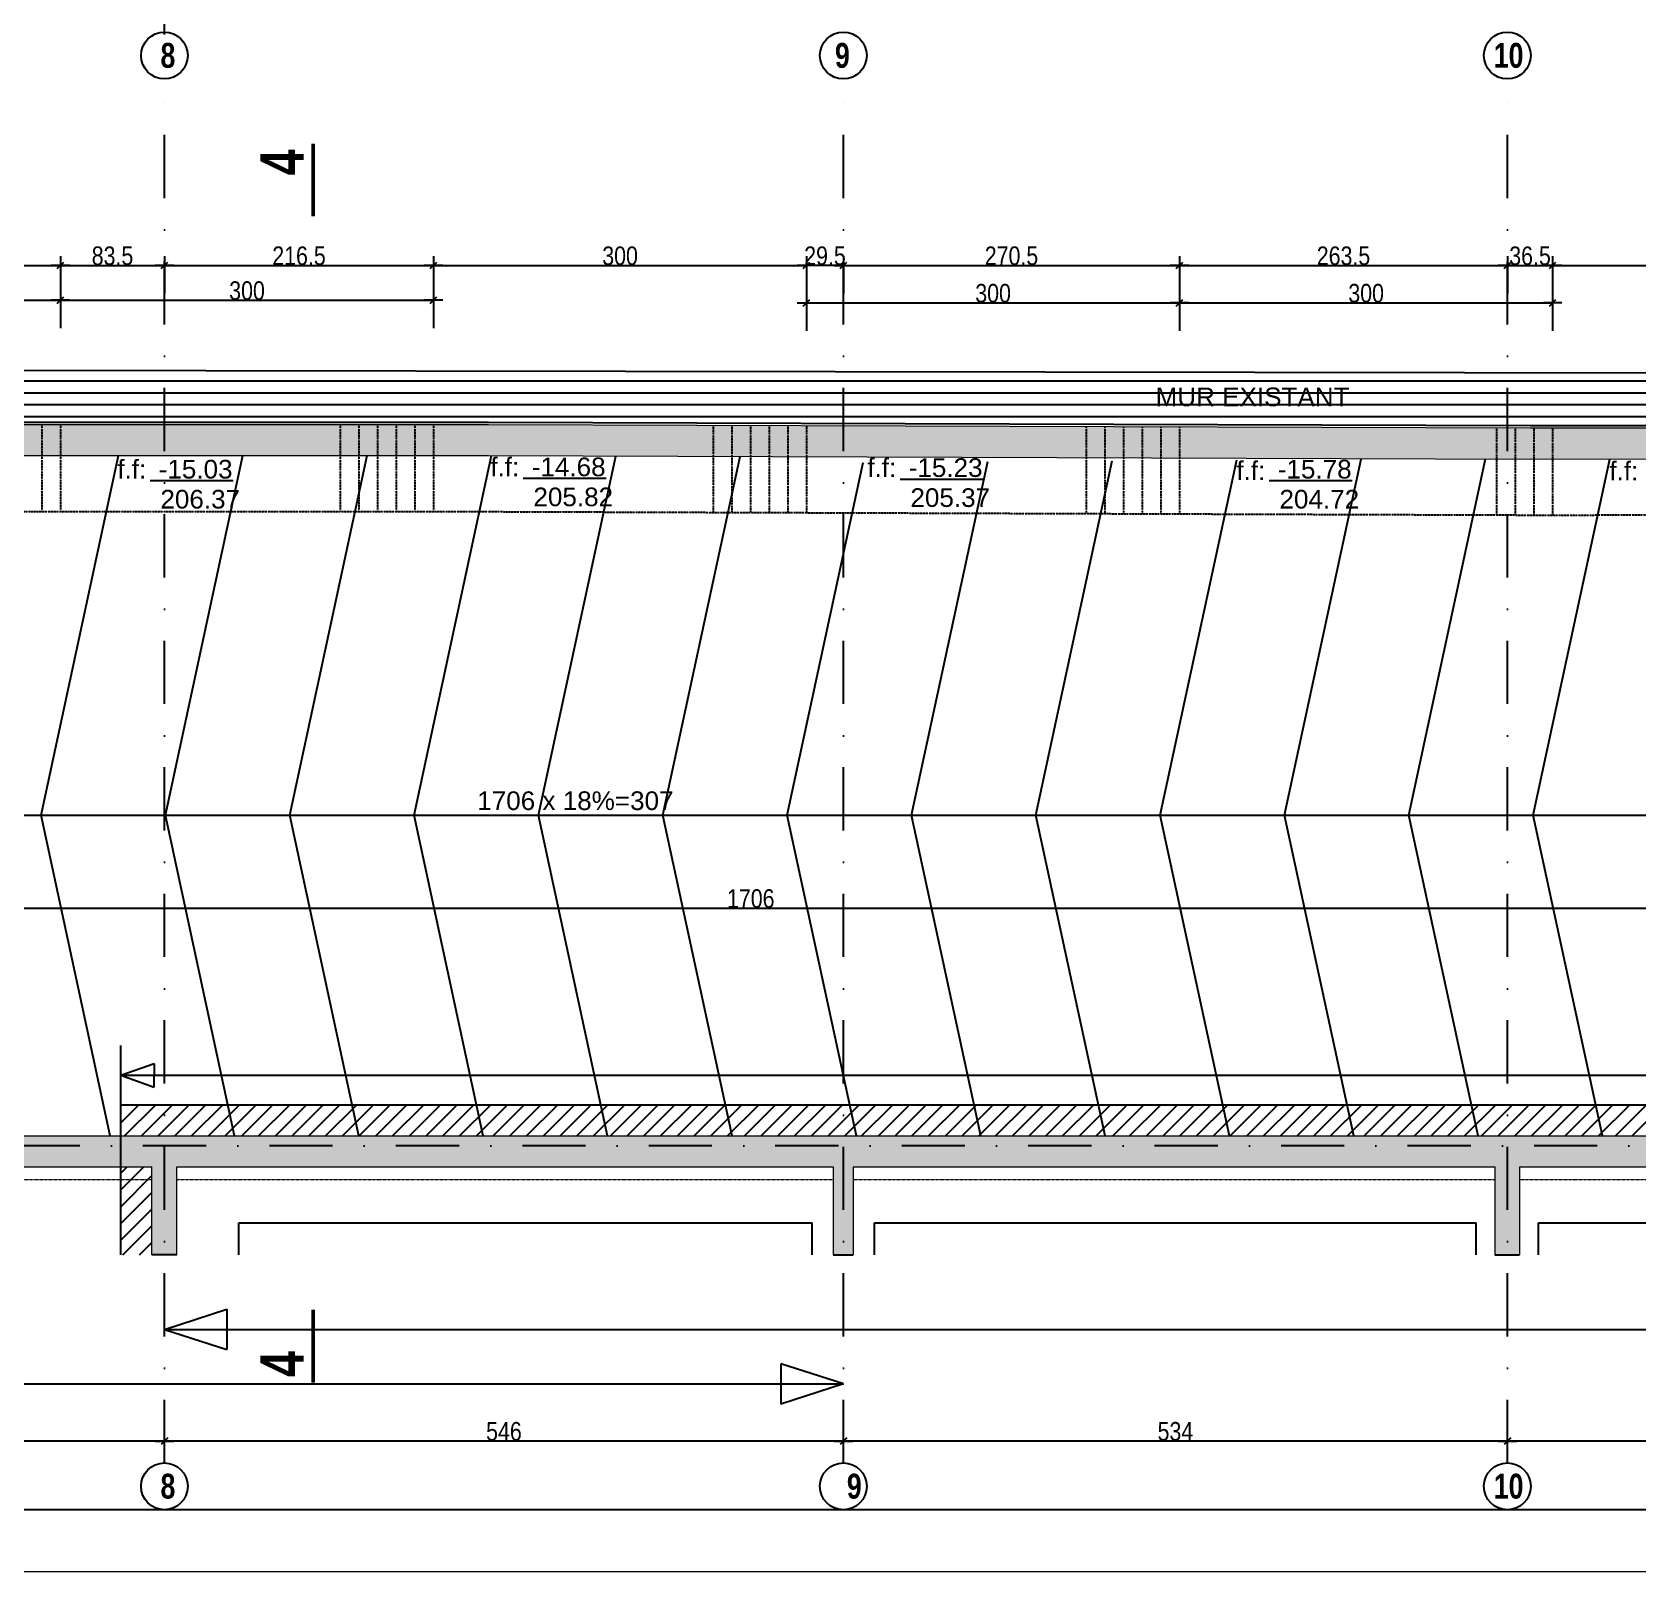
# Model space of a CAD drawing. Header units: millimetres. Extents: x -26249 to 60250, y -21218 to 23336.
# Drawn here: x 15963 to 17255, y -1232 to 6 of the extents above; entities that cross this region are included whole.
import ezdxf
from ezdxf.enums import TextEntityAlignment as Align

# ---------------------------------------------------------------- set-up
doc = ezdxf.new("R2010")
doc.units = ezdxf.units.MM
doc.linetypes.add('TIRETPTX2', pattern=[50.8, 25.4, -12.7, 0, -12.7])
doc.linetypes.add('VW-01', pattern=[0.41656, 0.20828, -0.20828])
for name, color, linetype in [('01_cote_gen', 4, 'Continuous'), ('01_linteaux', 2, 'Continuous'), ('01_poch_murs', 253, 'Continuous'), ('01_texte', 230, 'Continuous'), ('AA_COTES', 2, 'Continuous')]:
    doc.layers.add(name, color=color, linetype=linetype)
for name, color, linetype, lineweight in [('01_murs_coup', 5, 'Continuous', 60), ('01_PIEUX', 5, 'Continuous', 60), ('B Général', 7, 'Continuous', 5)]:
    doc.layers.add(name, color=color, linetype=linetype, lineweight=lineweight)
doc.styles.add('impact', font='impact.ttf')
doc.styles.add('MATTE_TXT', font='arial.ttf')
doc.styles.add('STYLE2', font='ARIALN.TTF')
doc.dimstyles.new('JB50', dxfattribs={"dimscale": 0.1, "dimtxt": 150, "dimasz": 15, "dimexe": 0.1, "dimexo": 0.1, "dimgap": 0.09, "dimtad": 1, "dimdec": 1, "dimdsep": 46, "dimtxsty": 'STYLE2', "dimblk1": 'BOND_G', "dimblk2": 'BOND_D', "dimsah": 1, "dimcen": 1.5, "dimdle": 0.01, "dimse1": 1, "dimse2": 1, "dimclrd": 4, "dimclre": 2, "dimclrt": 6, "dimazin": 2, "dimtfac": 2.333333, "dimtdec": 1, "dimtix": 1, "dimtmove": 2, "dimatfit": 3, "dimldrblk": 'BOND_G', "dimfxl": 1, "dimtolj": 1, "dimtzin": 0, "dimarcsym": 0})

# ---------------------------------------------------------------- blocks, each defined once
blk = doc.blocks.new('BOND_G')
at = {"layer": 'AA_COTES', "color": 0}
for p, q in [((0, -5), (0, 15)), ((5, 0), (-5, 0)), ((1.77, 1.77), (-1.77, -1.77))]:
    blk.add_line(p, q, dxfattribs=at)
blk = doc.blocks.new('BOND_D')
at = {"layer": 'AA_COTES', "color": 0}
for p, q in [((5, 0), (-5, 0)), ((-1.77, -1.77), (1.77, 1.77)), ((0, 5), (0, -15))]:
    blk.add_line(p, q, dxfattribs=at)
blk = doc.blocks.new('*D952')
at = {"layer": '01_cote_gen', "color": 4, "lineweight": -2, "transparency": 16777216}
blk.add_line((15721.5, -698.1), (17424.5, -698.1), dxfattribs=at)
at = {"layer": 'Defpoints', "color": 0, "transparency": 16777216}
for p in [(15720, -669.9), (17426, -669.9), (17426, -698.1)]:
    blk.add_point(p, dxfattribs=at)
at = {"layer": '01_cote_gen', "color": 4, "lineweight": -2, "transparency": 16777216, "xscale": 1.5, "yscale": 1.5, "zscale": 1.5, "rotation": 180}
blk.add_blockref('BOND_G', (15720, -698.1), dxfattribs=at)
at = {"layer": '01_cote_gen', "color": 4, "lineweight": -2, "transparency": 16777216, "xscale": 1.5, "yscale": 1.5, "zscale": 1.5}
blk.add_blockref('BOND_D', (17426, -698.1), dxfattribs=at)
at = {"layer": '01_cote_gen', "color": 6, "transparency": 16777216, "insert": (16541.2, -690.4), "char_height": 15, "attachment_point": 5, "style": 'STYLE2'}
blk.add_mtext('\\A1;1706', dxfattribs=at)
blk = doc.blocks.new('*D970')
at = {"layer": '01_cote_gen', "color": 4, "lineweight": -2, "transparency": 16777216}
blk.add_line((17428.2, -1126.5), (17151.2, -1126.5), dxfattribs=at)
at = {"layer": 'Defpoints', "color": 0, "transparency": 16777216}
for p in [(17149.7, -1026), (17429.7, -1062.3), (17149.7, -1126.5)]:
    blk.add_point(p, dxfattribs=at)
at = {"layer": '01_cote_gen', "color": 4, "lineweight": -2, "transparency": 16777216, "xscale": 1.5, "yscale": 1.5, "zscale": 1.5, "rotation": 180}
blk.add_blockref('BOND_D', (17149.7, -1126.5), dxfattribs=at)
at = {"layer": '01_cote_gen', "color": 4, "lineweight": -2, "transparency": 16777216, "xscale": 1.5, "yscale": 1.5, "zscale": 1.5}
blk.add_blockref('BOND_G', (17429.7, -1126.5), dxfattribs=at)
at = {"layer": '01_cote_gen', "color": 6, "transparency": 16777216, "insert": (17289.7, -1118.8), "char_height": 15, "attachment_point": 5, "style": 'STYLE2'}
blk.add_mtext('\\A1;280', dxfattribs=at)
blk = doc.blocks.new('*D971')
at = {"layer": '01_cote_gen', "color": 4, "lineweight": -2, "transparency": 16777216}
blk.add_line((17148.2, -1126.5), (16617.2, -1126.5), dxfattribs=at)
at = {"layer": 'Defpoints', "color": 0, "transparency": 16777216}
for p in [(17149.7, -1026), (16615.7, -1052.4), (16615.7, -1126.5)]:
    blk.add_point(p, dxfattribs=at)
at = {"layer": '01_cote_gen', "color": 4, "lineweight": -2, "transparency": 16777216, "xscale": 1.5, "yscale": 1.5, "zscale": 1.5, "rotation": 180}
blk.add_blockref('BOND_D', (16615.7, -1126.5), dxfattribs=at)
at = {"layer": '01_cote_gen', "color": 4, "lineweight": -2, "transparency": 16777216, "xscale": 1.5, "yscale": 1.5, "zscale": 1.5}
blk.add_blockref('BOND_G', (17149.7, -1126.5), dxfattribs=at)
at = {"layer": '01_cote_gen', "color": 6, "transparency": 16777216, "insert": (16882.7, -1118.8), "char_height": 15, "attachment_point": 5, "style": 'STYLE2'}
blk.add_mtext('\\A1;534', dxfattribs=at)
blk = doc.blocks.new('*D972')
at = {"layer": '01_cote_gen', "color": 4, "lineweight": -2, "transparency": 16777216}
blk.add_line((16614.2, -1126.5), (16071.2, -1126.5), dxfattribs=at)
at = {"layer": 'Defpoints', "color": 0, "transparency": 16777216}
for p in [(16615.7, -997), (16069.7, -1052.4), (16069.7, -1126.5)]:
    blk.add_point(p, dxfattribs=at)
at = {"layer": '01_cote_gen', "color": 4, "lineweight": -2, "transparency": 16777216, "xscale": 1.5, "yscale": 1.5, "zscale": 1.5, "rotation": 180}
blk.add_blockref('BOND_D', (16069.7, -1126.5), dxfattribs=at)
at = {"layer": '01_cote_gen', "color": 4, "lineweight": -2, "transparency": 16777216, "xscale": 1.5, "yscale": 1.5, "zscale": 1.5}
blk.add_blockref('BOND_G', (16615.7, -1126.5), dxfattribs=at)
at = {"layer": '01_cote_gen', "color": 6, "transparency": 16777216, "insert": (16342.7, -1118.8), "char_height": 15, "attachment_point": 5, "style": 'STYLE2'}
blk.add_mtext('\\A1;546', dxfattribs=at)
blk = doc.blocks.new('*D973')
at = {"layer": '01_cote_gen', "color": 4, "lineweight": -2, "transparency": 16777216}
blk.add_line((16068.2, -1126.5), (15791.6, -1126.5), dxfattribs=at)
at = {"layer": 'Defpoints', "color": 0, "transparency": 16777216}
for p in [(15790.1, -1020.7), (16069.7, -1024), (15790.1, -1126.5)]:
    blk.add_point(p, dxfattribs=at)
at = {"layer": '01_cote_gen', "color": 4, "lineweight": -2, "transparency": 16777216, "xscale": 1.5, "yscale": 1.5, "zscale": 1.5, "rotation": 180}
blk.add_blockref('BOND_D', (15790.1, -1126.5), dxfattribs=at)
at = {"layer": '01_cote_gen', "color": 4, "lineweight": -2, "transparency": 16777216, "xscale": 1.5, "yscale": 1.5, "zscale": 1.5}
blk.add_blockref('BOND_G', (16069.7, -1126.5), dxfattribs=at)
at = {"layer": '01_cote_gen', "color": 6, "transparency": 16777216, "insert": (15929.9, -1118.8), "char_height": 15, "attachment_point": 5, "style": 'STYLE2'}
blk.add_mtext('\\A1;279.6', dxfattribs=at)
blk = doc.blocks.new('*D1024')
at = {"layer": '01_cote_gen', "color": 4, "lineweight": -2, "transparency": 16777216}
blk.add_line((15987.6, 1973.6), (16068.2, 1973.6), dxfattribs=at)
at = {"layer": 'Defpoints', "color": 0, "transparency": 16777216}
for p in [(16069.7, 1973.6), (15986.1, 1921.2), (16069.7, -215.4)]:
    blk.add_point(p, dxfattribs=at)
at = {"layer": '01_cote_gen', "color": 4, "lineweight": -2, "transparency": 16777216, "xscale": 1.5, "yscale": 1.5, "zscale": 1.5, "rotation": 180}
blk.add_blockref('BOND_G', (15986.1, 1973.6), dxfattribs=at)
at = {"layer": '01_cote_gen', "color": 4, "lineweight": -2, "transparency": 16777216, "xscale": 1.5, "yscale": 1.5, "zscale": 1.5}
blk.add_blockref('BOND_D', (16069.7, 1973.6), dxfattribs=at)
at = {"layer": '01_cote_gen', "color": 6, "transparency": 16777216, "insert": (16027.9, 1981.3), "char_height": 15, "attachment_point": 5, "style": 'STYLE2'}
blk.add_mtext('\\A1;83.5', dxfattribs=at)
blk = doc.blocks.new('*D1073')
at = {"layer": '01_cote_gen', "color": 4, "lineweight": -2, "transparency": 16777216}
blk.add_line((15687.6, -209.2), (15984.6, -209.2), dxfattribs=at)
at = {"layer": 'Defpoints', "color": 0, "transparency": 16777216}
for p in [(15686.1, -201), (15986.1, -209.2), (15986.1, -410.2)]:
    blk.add_point(p, dxfattribs=at)
at = {"layer": '01_cote_gen', "color": 4, "lineweight": -2, "transparency": 16777216, "xscale": 1.5, "yscale": 1.5, "zscale": 1.5, "rotation": 180}
blk.add_blockref('BOND_G', (15686.1, -209.2), dxfattribs=at)
at = {"layer": '01_cote_gen', "color": 4, "lineweight": -2, "transparency": 16777216, "xscale": 1.5, "yscale": 1.5, "zscale": 1.5}
blk.add_blockref('BOND_D', (15986.1, -209.2), dxfattribs=at)
at = {"layer": '01_cote_gen', "color": 6, "transparency": 16777216, "insert": (15836.1, -201.6), "char_height": 15, "attachment_point": 5, "style": 'STYLE2'}
blk.add_mtext('\\A1;300', dxfattribs=at)
blk = doc.blocks.new('*D1074')
at = {"layer": '01_cote_gen', "color": 4, "lineweight": -2, "transparency": 16777216}
blk.add_line((15987.6, -209.2), (16284.6, -209.2), dxfattribs=at)
at = {"layer": 'Defpoints', "color": 0, "transparency": 16777216}
for p in [(15986.1, -201.8), (16286.1, -209.2), (16286.1, -406.6)]:
    blk.add_point(p, dxfattribs=at)
at = {"layer": '01_cote_gen', "color": 4, "lineweight": -2, "transparency": 16777216, "xscale": 1.5, "yscale": 1.5, "zscale": 1.5, "rotation": 180}
blk.add_blockref('BOND_G', (15986.1, -209.2), dxfattribs=at)
at = {"layer": '01_cote_gen', "color": 4, "lineweight": -2, "transparency": 16777216, "xscale": 1.5, "yscale": 1.5, "zscale": 1.5}
blk.add_blockref('BOND_D', (16286.1, -209.2), dxfattribs=at)
at = {"layer": '01_cote_gen', "color": 6, "transparency": 16777216, "insert": (16136.1, -201.6), "char_height": 15, "attachment_point": 5, "style": 'STYLE2'}
blk.add_mtext('\\A1;300', dxfattribs=at)
blk = doc.blocks.new('*D1072')
at = {"layer": '01_cote_gen', "color": 4, "lineweight": -2, "transparency": 16777216}
blk.add_line((15791.6, -181.2), (15984.6, -181.2), dxfattribs=at)
at = {"layer": 'Defpoints', "color": 0, "transparency": 16777216}
for p in [(15790.1, -188.7), (15986.1, -181.2), (15986.1, -231.7)]:
    blk.add_point(p, dxfattribs=at)
at = {"layer": '01_cote_gen', "color": 4, "lineweight": -2, "transparency": 16777216, "xscale": 1.5, "yscale": 1.5, "zscale": 1.5, "rotation": 180}
blk.add_blockref('BOND_G', (15790.1, -181.2), dxfattribs=at)
at = {"layer": '01_cote_gen', "color": 4, "lineweight": -2, "transparency": 16777216, "xscale": 1.5, "yscale": 1.5, "zscale": 1.5}
blk.add_blockref('BOND_D', (15986.1, -181.2), dxfattribs=at)
at = {"layer": '01_cote_gen', "color": 6, "transparency": 16777216, "insert": (15888.1, -173.6), "char_height": 15, "attachment_point": 5, "style": 'STYLE2'}
blk.add_mtext('\\A1;196', dxfattribs=at)
blk = doc.blocks.new('*D1076')
at = {"layer": '01_cote_gen', "color": 4, "lineweight": -2, "transparency": 16777216}
blk.add_line((15987.6, -181.2), (16068.2, -181.2), dxfattribs=at)
at = {"layer": 'Defpoints', "color": 0, "transparency": 16777216}
for p in [(16069.7, -181.2), (15986.1, -233.7), (16069.7, -233.7)]:
    blk.add_point(p, dxfattribs=at)
at = {"layer": '01_cote_gen', "color": 4, "lineweight": -2, "transparency": 16777216, "xscale": 1.5, "yscale": 1.5, "zscale": 1.5, "rotation": 180}
blk.add_blockref('BOND_G', (15986.1, -181.2), dxfattribs=at)
at = {"layer": '01_cote_gen', "color": 4, "lineweight": -2, "transparency": 16777216, "xscale": 1.5, "yscale": 1.5, "zscale": 1.5}
blk.add_blockref('BOND_D', (16069.7, -181.2), dxfattribs=at)
at = {"layer": '01_cote_gen', "color": 6, "transparency": 16777216, "insert": (16027.9, -173.6), "char_height": 15, "attachment_point": 5, "style": 'STYLE2'}
blk.add_mtext('\\A1;83.5', dxfattribs=at)
blk = doc.blocks.new('*D1077')
at = {"layer": '01_cote_gen', "color": 4, "lineweight": -2, "transparency": 16777216}
blk.add_line((16071.2, -181.2), (16284.6, -181.2), dxfattribs=at)
at = {"layer": 'Defpoints', "color": 0, "transparency": 16777216}
for p in [(16069.7, -188.7), (16286.1, -181.2), (16286.1, -244.9)]:
    blk.add_point(p, dxfattribs=at)
at = {"layer": '01_cote_gen', "color": 4, "lineweight": -2, "transparency": 16777216, "xscale": 1.5, "yscale": 1.5, "zscale": 1.5, "rotation": 180}
blk.add_blockref('BOND_G', (16069.7, -181.2), dxfattribs=at)
at = {"layer": '01_cote_gen', "color": 4, "lineweight": -2, "transparency": 16777216, "xscale": 1.5, "yscale": 1.5, "zscale": 1.5}
blk.add_blockref('BOND_D', (16286.1, -181.2), dxfattribs=at)
at = {"layer": '01_cote_gen', "color": 6, "transparency": 16777216, "insert": (16177.9, -173.6), "char_height": 15, "attachment_point": 5, "style": 'STYLE2'}
blk.add_mtext('\\A1;216.5', dxfattribs=at)
blk = doc.blocks.new('*D1079')
at = {"layer": '01_cote_gen', "color": 4, "lineweight": -2, "transparency": 16777216}
blk.add_line((16287.6, -181.2), (16584.6, -181.2), dxfattribs=at)
at = {"layer": 'Defpoints', "color": 0, "transparency": 16777216}
for p in [(16286.1, -112.9), (16586.1, -181.2), (16586.1, -342.6)]:
    blk.add_point(p, dxfattribs=at)
at = {"layer": '01_cote_gen', "color": 4, "lineweight": -2, "transparency": 16777216, "xscale": 1.5, "yscale": 1.5, "zscale": 1.5, "rotation": 180}
blk.add_blockref('BOND_G', (16286.1, -181.2), dxfattribs=at)
at = {"layer": '01_cote_gen', "color": 4, "lineweight": -2, "transparency": 16777216, "xscale": 1.5, "yscale": 1.5, "zscale": 1.5}
blk.add_blockref('BOND_D', (16586.1, -181.2), dxfattribs=at)
at = {"layer": '01_cote_gen', "color": 6, "transparency": 16777216, "insert": (16436.1, -173.6), "char_height": 15, "attachment_point": 5, "style": 'STYLE2'}
blk.add_mtext('\\A1;300', dxfattribs=at)
blk = doc.blocks.new('*D1080')
at = {"layer": '01_cote_gen', "color": 4, "lineweight": -2, "transparency": 16777216}
blk.add_line((16587.6, -211.3), (16884.6, -211.3), dxfattribs=at)
at = {"layer": 'Defpoints', "color": 0, "transparency": 16777216}
for p in [(16586.1, -203.7), (16886.1, -211.3), (16886.1, -397.5)]:
    blk.add_point(p, dxfattribs=at)
at = {"layer": '01_cote_gen', "color": 4, "lineweight": -2, "transparency": 16777216, "xscale": 1.5, "yscale": 1.5, "zscale": 1.5, "rotation": 180}
blk.add_blockref('BOND_G', (16586.1, -211.3), dxfattribs=at)
at = {"layer": '01_cote_gen', "color": 4, "lineweight": -2, "transparency": 16777216, "xscale": 1.5, "yscale": 1.5, "zscale": 1.5}
blk.add_blockref('BOND_D', (16886.1, -211.3), dxfattribs=at)
at = {"layer": '01_cote_gen', "color": 6, "transparency": 16777216, "insert": (16736.1, -203.7), "char_height": 15, "attachment_point": 5, "style": 'STYLE2'}
blk.add_mtext('\\A1;300', dxfattribs=at)
blk = doc.blocks.new('*D1081')
at = {"layer": '01_cote_gen', "color": 4, "lineweight": -2, "transparency": 16777216}
for p, q in [((16584.6, -181.2), (16583.1, -181.2)), ((16615.7, -181.2), (16586.1, -181.2)), ((16617.2, -181.2), (16618.7, -181.2))]:
    blk.add_line(p, q, dxfattribs=at)
at = {"layer": 'Defpoints', "color": 0, "transparency": 16777216}
for p in [(16586.1, -181.2), (16586.1, -202.8), (16615.7, -202.8)]:
    blk.add_point(p, dxfattribs=at)
at = {"layer": '01_cote_gen', "color": 4, "lineweight": -2, "transparency": 16777216, "xscale": 1.5, "yscale": 1.5, "zscale": 1.5}
blk.add_blockref('BOND_D', (16586.1, -181.2), dxfattribs=at)
at = {"layer": '01_cote_gen', "color": 4, "lineweight": -2, "transparency": 16777216, "xscale": 1.5, "yscale": 1.5, "zscale": 1.5, "rotation": 180}
blk.add_blockref('BOND_G', (16615.7, -181.2), dxfattribs=at)
at = {"layer": '01_cote_gen', "color": 6, "transparency": 16777216, "insert": (16600.9, -173.6), "char_height": 15, "attachment_point": 5, "style": 'STYLE2'}
blk.add_mtext('\\A1;29.5', dxfattribs=at)
blk = doc.blocks.new('*D1078')
at = {"layer": '01_cote_gen', "color": 4, "lineweight": -2, "transparency": 16777216}
blk.add_line((16617.2, -181.2), (16884.6, -181.2), dxfattribs=at)
at = {"layer": 'Defpoints', "color": 0, "transparency": 16777216}
for p in [(16886.1, -181.2), (16615.7, -203.7), (16886.1, -203.7)]:
    blk.add_point(p, dxfattribs=at)
at = {"layer": '01_cote_gen', "color": 4, "lineweight": -2, "transparency": 16777216, "xscale": 1.5, "yscale": 1.5, "zscale": 1.5, "rotation": 180}
blk.add_blockref('BOND_G', (16615.7, -181.2), dxfattribs=at)
at = {"layer": '01_cote_gen', "color": 4, "lineweight": -2, "transparency": 16777216, "xscale": 1.5, "yscale": 1.5, "zscale": 1.5}
blk.add_blockref('BOND_D', (16886.1, -181.2), dxfattribs=at)
at = {"layer": '01_cote_gen', "color": 6, "transparency": 16777216, "insert": (16750.9, -173.6), "char_height": 15, "attachment_point": 5, "style": 'STYLE2'}
blk.add_mtext('\\A1;270.5', dxfattribs=at)
blk = doc.blocks.new('*D1083')
at = {"layer": '01_cote_gen', "color": 4, "lineweight": -2, "transparency": 16777216}
blk.add_line((16887.6, -211.3), (17184.6, -211.3), dxfattribs=at)
at = {"layer": 'Defpoints', "color": 0, "transparency": 16777216}
for p in [(17186.1, -211.3), (16886.1, -365.6), (17186.1, -420.5)]:
    blk.add_point(p, dxfattribs=at)
at = {"layer": '01_cote_gen', "color": 4, "lineweight": -2, "transparency": 16777216, "xscale": 1.5, "yscale": 1.5, "zscale": 1.5, "rotation": 180}
blk.add_blockref('BOND_G', (16886.1, -211.3), dxfattribs=at)
at = {"layer": '01_cote_gen', "color": 4, "lineweight": -2, "transparency": 16777216, "xscale": 1.5, "yscale": 1.5, "zscale": 1.5}
blk.add_blockref('BOND_D', (17186.1, -211.3), dxfattribs=at)
at = {"layer": '01_cote_gen', "color": 6, "transparency": 16777216, "insert": (17036.1, -203.7), "char_height": 15, "attachment_point": 5, "style": 'STYLE2'}
blk.add_mtext('\\A1;300', dxfattribs=at)
blk = doc.blocks.new('*D1084')
at = {"layer": '01_cote_gen', "color": 4, "lineweight": -2, "transparency": 16777216}
blk.add_line((17151.2, -181.2), (17184.6, -181.2), dxfattribs=at)
at = {"layer": 'Defpoints', "color": 0, "transparency": 16777216}
for p in [(17186.1, -181.2), (17149.7, -203.7), (17186.1, -273.7)]:
    blk.add_point(p, dxfattribs=at)
at = {"layer": '01_cote_gen', "color": 4, "lineweight": -2, "transparency": 16777216, "xscale": 1.5, "yscale": 1.5, "zscale": 1.5, "rotation": 180}
blk.add_blockref('BOND_G', (17149.7, -181.2), dxfattribs=at)
at = {"layer": '01_cote_gen', "color": 4, "lineweight": -2, "transparency": 16777216, "xscale": 1.5, "yscale": 1.5, "zscale": 1.5}
blk.add_blockref('BOND_D', (17186.1, -181.2), dxfattribs=at)
at = {"layer": '01_cote_gen', "color": 6, "transparency": 16777216, "insert": (17167.9, -173.6), "char_height": 15, "attachment_point": 5, "style": 'STYLE2'}
blk.add_mtext('\\A1;36.5', dxfattribs=at)
blk = doc.blocks.new('*D1082')
at = {"layer": '01_cote_gen', "color": 4, "lineweight": -2, "transparency": 16777216}
blk.add_line((16887.6, -181.2), (17148.2, -181.2), dxfattribs=at)
at = {"layer": 'Defpoints', "color": 0, "transparency": 16777216}
for p in [(16886.1, -188.7), (17149.7, -181.2), (17149.7, -203.7)]:
    blk.add_point(p, dxfattribs=at)
at = {"layer": '01_cote_gen', "color": 4, "lineweight": -2, "transparency": 16777216, "xscale": 1.5, "yscale": 1.5, "zscale": 1.5, "rotation": 180}
blk.add_blockref('BOND_G', (16886.1, -181.2), dxfattribs=at)
at = {"layer": '01_cote_gen', "color": 4, "lineweight": -2, "transparency": 16777216, "xscale": 1.5, "yscale": 1.5, "zscale": 1.5}
blk.add_blockref('BOND_D', (17149.7, -181.2), dxfattribs=at)
at = {"layer": '01_cote_gen', "color": 6, "transparency": 16777216, "insert": (17017.9, -173.6), "char_height": 15, "attachment_point": 5, "style": 'STYLE2'}
blk.add_mtext('\\A1;263.5', dxfattribs=at)
blk = doc.blocks.new('*D1085')
at = {"layer": '01_cote_gen', "color": 4, "lineweight": -2, "transparency": 16777216}
blk.add_line((17187.6, -181.2), (18011.5, -181.2), dxfattribs=at)
at = {"layer": 'Defpoints', "color": 0, "transparency": 16777216}
for p in [(18013, -181.2), (17186.1, -359.4), (18013, -394)]:
    blk.add_point(p, dxfattribs=at)
at = {"layer": '01_cote_gen', "color": 4, "lineweight": -2, "transparency": 16777216, "xscale": 1.5, "yscale": 1.5, "zscale": 1.5, "rotation": 180}
blk.add_blockref('BOND_G', (17186.1, -181.2), dxfattribs=at)
at = {"layer": '01_cote_gen', "color": 4, "lineweight": -2, "transparency": 16777216, "xscale": 1.5, "yscale": 1.5, "zscale": 1.5}
blk.add_blockref('BOND_D', (18013, -181.2), dxfattribs=at)
at = {"layer": '01_cote_gen', "color": 6, "transparency": 16777216, "insert": (17599.5, -173.6), "char_height": 15, "attachment_point": 5, "style": 'STYLE2'}
blk.add_mtext('\\A1;826.9', dxfattribs=at)

msp = doc.modelspace()

# ---------------------------------------------------------------- hatches: boundary and pattern name
at = {"layer": '01_poch_murs'}
h = msp.add_hatch(dxfattribs=at)
h.set_pattern_fill('ANSI31', color=256, scale=3, angle=135)
h.set_pattern_definition([(180, (4.962, -1150.376), (-2e-15, -9.525), [])])
h.paths.add_polyline_path([(15198.014, -266.618), (14619.016, -269.119), (14619.016, -310.846), (14992.065, -308.214), (15198.014, -307.792)])
h.paths.add_polyline_path([(15216.016, -266.54), (15198.014, -266.618), (15198.014, -307.792), (15216.016, -307.755)])
h.paths.add_polyline_path([(15795.016, -265.403), (15568.065, -265.019), (15216.016, -266.54), (15216.016, -307.755), (15500.065, -307.174), (15795.016, -307.174)])
h.paths.add_polyline_path([(16074.612, -265.876), (15795.016, -265.403), (15795.016, -307.174), (16074.612, -307.174)])
h.paths.add_polyline_path([(16620.612, -266.8), (16074.612, -265.876), (16074.612, -307.174), (16335.235, -307.174), (16620.612, -308.114)])
h.paths.add_polyline_path([(17154.612, -267.704), (16620.612, -266.8), (16620.612, -308.114), (17154.612, -309.873)])
h.paths.add_polyline_path([(17434.612, -268.178), (17154.612, -267.704), (17154.612, -309.873), (17172.961, -309.934), (17434.612, -309.741)])
h.paths.add_polyline_path([(18049.912, -269.219), (17434.612, -268.178), (17434.612, -309.741), (18049.912, -309.286)])
h.paths.add_polyline_path([(18197.612, -269.469), (18049.912, -269.219), (18049.912, -309.286), (18197.612, -309.177)])
h.paths.add_polyline_path([(18800.612, -269.037), (18411.672, -269.832), (18197.612, -269.469), (18197.612, -309.177), (18249.268, -309.139), (18800.612, -308.944)])
h.paths.add_polyline_path([(19414.612, -267.782), (18818.612, -269), (18818.612, -308.938), (19414.612, -308.728)])
h.paths.add_polyline_path([(18818.612, -269), (18800.612, -269.037), (18800.612, -308.944), (18818.612, -308.938)])
h.paths.add_polyline_path([(19464.612, -267.679), (19414.612, -267.782), (19414.612, -308.728), (19464.612, -308.71)])
h.paths.add_polyline_path([(19838.612, -267.06), (19767.565, -267.06), (19464.612, -267.679), (19464.612, -308.71), (19838.612, -308.578)])
h.paths.add_polyline_path([(20438.574, -267.39), (20186.065, -267.06), (19838.612, -267.06), (19838.612, -308.578), (20195.152, -308.452), (20438.574, -309.612)])
h.paths.add_polyline_path([(20948.574, -268.057), (20438.574, -267.39), (20438.574, -309.612), (20948.574, -312.041)])
h.paths.add_polyline_path([(21126.204, -268.289), (20948.574, -268.057), (20948.574, -312.041), (21126.069, -312.887)])
h.paths.add_polyline_path([(16862.869, -298.582), (17026.631, -298.582), (17026.631, -275.315), (16862.869, -275.315)], flags=24)
h.paths.add_polyline_path([(19574.082, -298.582), (19737.844, -298.582), (19737.844, -275.315), (19574.082, -275.315)], flags=24)
h = msp.add_hatch(color=256, dxfattribs=at)
h.dxf.hatch_style = 1
h.paths.add_polyline_path([(18804.048, -310.963), (18244.307, -311.16), (17167.996, -311.955), (16330.27, -309.196), (15495.105, -309.196), (15202.94, -309.793), (15202.991, -334.793), (15495.131, -334.196), (16332.79, -334.196), (16332.788, -334.204), (17167.964, -336.955), (18244.326, -336.16), (18804.057, -335.963)])
h = msp.add_hatch(dxfattribs=at)
h.set_pattern_fill('ANSI31', color=256, scale=3)
h.paths.add_polyline_path([(16059.588, -916.131), (16034.588, -916.131), (16034.588, -976.858), (16059.588, -976.858)])
h.paths.add_polyline_path([(16059.588, -906.131), (16034.588, -906.131), (16034.588, -916.131), (16059.588, -916.131)])
h.paths.add_polyline_path([(16069.651, -856.131), (16034.588, -856.131), (16034.588, -881.131), (16069.651, -881.131)])
h.paths.add_polyline_path([(16120.722, -856.131), (16069.651, -856.131), (16069.651, -881.131), (16126.116, -881.131)])
h.paths.add_polyline_path([(16220.722, -856.131), (16120.722, -856.131), (16126.116, -881.131), (16226.116, -881.131)])
h.paths.add_polyline_path([(16320.722, -856.131), (16220.722, -856.131), (16226.116, -881.131), (16326.116, -881.131)])
h.paths.add_polyline_path([(16420.722, -856.131), (16320.722, -856.131), (16326.116, -881.131), (16426.116, -881.131)])
h.paths.add_polyline_path([(16520.722, -856.131), (16420.722, -856.131), (16426.116, -881.131), (16526.116, -881.131)])
h.paths.add_polyline_path([(16615.651, -856.131), (16520.722, -856.131), (16526.116, -881.131), (16615.651, -881.131)])
h.paths.add_polyline_path([(16620.722, -856.131), (16615.651, -856.131), (16615.651, -881.131), (16626.116, -881.131)])
h.paths.add_polyline_path([(16720.722, -856.131), (16620.722, -856.131), (16626.116, -881.131), (16726.116, -881.131)])
h.paths.add_polyline_path([(16820.722, -856.131), (16720.722, -856.131), (16726.116, -881.131), (16826.116, -881.131)])
h.paths.add_polyline_path([(16920.722, -856.131), (16820.722, -856.131), (16826.116, -881.131), (16926.116, -881.131)])
h.paths.add_polyline_path([(17020.722, -856.131), (16920.722, -856.131), (16926.116, -881.131), (17026.116, -881.131)])
h.paths.add_polyline_path([(17120.722, -856.131), (17020.722, -856.131), (17026.116, -881.131), (17126.116, -881.131)])
h.paths.add_polyline_path([(17149.651, -856.131), (17120.722, -856.131), (17126.116, -881.131), (17149.651, -881.131)])
h.paths.add_polyline_path([(17220.722, -856.131), (17149.651, -856.131), (17149.651, -881.131), (17226.116, -881.131)])
h.paths.add_polyline_path([(17320.722, -856.131), (17220.722, -856.131), (17226.116, -881.131), (17326.116, -881.131)])
h.paths.add_polyline_path([(17420.722, -856.131), (17320.722, -856.131), (17326.116, -881.131), (17425.991, -881.131), (17425.991, -880.554)])
h.paths.add_polyline_path([(17425.991, -856.131), (17420.722, -856.131), (17425.991, -880.554)], flags=17)
h.paths.add_polyline_path([(17445.432, -856.131), (17429.651, -856.131), (17429.651, -876.425)])
h.paths.add_polyline_path([(18027.861, -856.131), (17445.432, -856.131), (17429.651, -876.425), (17429.651, -881.131), (17439.651, -881.131), (18033.96, -881.131), (18044.951, -881.131), (18044.951, -878.512)])
h.paths.add_polyline_path([(18044.951, -856.131), (18027.861, -856.131), (18044.951, -878.512)], flags=17)
h.paths.add_polyline_path([(18106.874, -856.131), (18046.95, -856.131), (18046.95, -881.131), (18112.267, -881.131)])
h.paths.add_polyline_path([(18192.651, -856.131), (18106.874, -856.131), (18112.267, -881.131), (18192.651, -881.131)])
h.paths.add_polyline_path([(18219.557, -856.131), (18192.651, -856.131), (18192.651, -881.131), (18224.951, -881.131)])
h.paths.add_polyline_path([(18319.557, -856.131), (18219.557, -856.131), (18224.951, -881.131), (18324.951, -881.131)])
h.paths.add_polyline_path([(18419.557, -856.131), (18319.557, -856.131), (18324.951, -881.131), (18424.951, -881.131)])
h.paths.add_polyline_path([(18519.557, -856.131), (18419.557, -856.131), (18424.951, -881.131), (18524.951, -881.131)])
h.paths.add_polyline_path([(18619.557, -856.131), (18519.557, -856.131), (18524.951, -881.131), (18624.951, -881.131)])
h.paths.add_polyline_path([(18719.557, -856.131), (18619.557, -856.131), (18624.951, -881.131), (18724.951, -881.131)])
h.paths.add_polyline_path([(18795.651, -856.131), (18719.557, -856.131), (18724.951, -881.131), (18795.651, -881.131)])
h.paths.add_polyline_path([(18819.557, -856.131), (18813.651, -856.131), (18813.651, -881.131), (18824.951, -881.131)])
h.paths.add_polyline_path([(18919.557, -856.131), (18819.557, -856.131), (18824.951, -881.131), (18924.951, -881.131)])
h.paths.add_polyline_path([(18813.651, -856.131), (18795.651, -856.131), (18795.651, -881.131), (18803.65, -881.131), (18803.65, -889.131), (18805.65, -889.131), (18805.65, -881.131), (18813.651, -881.131)])
h.paths.add_polyline_path([(19019.557, -856.131), (18919.557, -856.131), (18924.951, -881.131), (19024.951, -881.131)])
h.paths.add_polyline_path([(19119.557, -856.131), (19019.557, -856.131), (19024.951, -881.131), (19124.951, -881.131)])
h.paths.add_polyline_path([(19219.557, -856.131), (19119.557, -856.131), (19124.951, -881.131), (19224.951, -881.131)])
h.paths.add_polyline_path([(19319.557, -856.131), (19219.557, -856.131), (19224.951, -881.131), (19324.951, -881.131)])
h.paths.add_polyline_path([(19409.651, -856.131), (19319.557, -856.131), (19324.951, -881.131), (19409.651, -881.131)])
h.paths.add_polyline_path([(19419.557, -856.131), (19409.651, -856.131), (19409.651, -881.131), (19424.951, -881.131)])
h.paths.add_polyline_path([(19519.557, -856.131), (19419.557, -856.131), (19424.951, -881.131), (19524.951, -881.131)])
h.paths.add_polyline_path([(19619.557, -856.131), (19519.557, -856.131), (19524.951, -881.131), (19624.951, -881.131)])
h.paths.add_polyline_path([(19643.65, -856.131), (19619.557, -856.131), (19624.951, -881.131), (19643.65, -881.131)])
h = msp.add_hatch(color=256, dxfattribs=at)
h.dxf.hatch_style = 1
h.paths.add_polyline_path([(17439.651, -881.131), (15720.029, -881.131), (15720.029, -906.131), (15779.859, -906.131), (15779.859, -976.858), (15799.859, -976.858), (15799.859, -906.131), (16059.588, -906.131), (16059.588, -976.858), (16079.588, -976.858), (16079.588, -906.131), (16607.588, -906.131), (16607.588, -976.858), (16623.588, -976.858), (16623.588, -906.131), (17139.588, -906.131), (17139.588, -976.858), (17159.317, -976.858), (17159.317, -906.131), (17419.651, -906.131), (17419.651, -976.858), (17439.651, -976.858)])

# ---------------------------------------------------------------- linework, layer by layer
at = {"layer": '01_linteaux', "linetype": 'TIRETPTX2', "ltscale": 2}
for p, q in [((16069.651, 4.299), (16069.651, 2533.912)), ((16069.651, -1144.066), (16069.651, -29.801)), ((16615.651, -1144.066), (16615.651, -31.28)), ((17149.651, -1144.066), (17149.651, -31.28)), ((21086.499, -889.131), (12528.902, -889.131))]:
    msp.add_line(p, q, dxfattribs=at)
at = {"layer": '01_linteaux'}
for p, q in [((18406.71, -269.853), (15563.103, -265.04)), ((15495.103, -307.196), (16330.273, -307.196)), ((16330.273, -307.196), (17167.999, -309.955)), ((17167.999, -309.955), (18244.306, -309.16)), ((16034.588, -976.858), (16034.588, -856.131)), ((16034.588, -856.131), (19643.65, -856.131)), ((16129.588, -976.858), (16129.588, -951.131)), ((16129.588, -951.131), (16590.651, -951.131)), ((16590.651, -976.858), (16590.651, -951.131)), ((16640.651, -976.858), (16640.651, -951.131)), ((16640.651, -951.131), (17124.651, -951.131)), ((17124.651, -976.858), (17124.651, -951.131)), ((17174.651, -976.858), (17174.651, -951.131)), ((17174.651, -951.131), (17404.651, -951.131))]:
    msp.add_line(p, q, dxfattribs=at)
at = {"layer": '01_linteaux', "linetype": 'TIRETPTX2', "ltscale": 0.01}
for p, q in [((15971.055, -309.196), (15971.055, -379.196)), ((15986.055, -309.196), (15986.055, -379.196)), ((16211.055, -309.196), (16211.055, -379.196)), ((16226.055, -309.196), (16226.055, -379.196)), ((16241.055, -309.196), (16241.055, -379.196)), ((16256.055, -309.196), (16256.055, -379.196)), ((16271.055, -309.196), (16271.055, -379.196)), ((16286.055, -309.196), (16286.055, -379.196)), ((16511.055, -310.038), (16511.055, -380.039)), ((16526.055, -310.038), (16526.055, -380.039)), ((16541.055, -310.038), (16541.055, -380.039)), ((16556.055, -310.038), (16556.055, -380.039)), ((16571.055, -310.038), (16571.055, -380.039)), ((16586.055, -310.038), (16586.055, -380.039)), ((16811.055, -311.026), (16811.055, -381.027)), ((16826.055, -311.026), (16826.055, -381.027)), ((16841.055, -311.026), (16841.055, -381.027)), ((16856.055, -311.026), (16856.055, -381.027)), ((16871.055, -311.026), (16871.055, -381.027)), ((16886.055, -311.026), (16886.055, -381.027)), ((17141.055, -311.942), (17141.055, -381.942)), ((17156.055, -311.942), (17156.055, -381.942)), ((17171.055, -311.942), (17171.055, -381.942)), ((17186.055, -311.942), (17186.055, -381.942))]:
    msp.add_line(p, q, dxfattribs=at)
msp.add_lwpolyline([(15203.083, -379.793), (15495.177, -379.196), (16330.155, -379.196), (17167.907, -381.955), (18244.345, -381.16)], dxfattribs=at)
at = {"layer": '01_murs_coup', "linetype": 'Continuous', "lineweight": 5}
for p, q in [((15720.029, -881.131), (17439.651, -881.131)), ((15799.859, -906.131), (16059.588, -906.131)), ((16059.588, -976.858), (16059.588, -906.131)), ((16079.588, -976.858), (16079.588, -906.131)), ((16079.588, -906.131), (16607.588, -906.131)), ((16607.588, -906.131), (16607.588, -976.858)), ((16623.588, -906.131), (16623.588, -976.858)), ((16623.588, -906.131), (17139.588, -906.131)), ((17139.588, -906.131), (17139.588, -976.858)), ((17159.317, -906.131), (17159.317, -976.858)), ((17159.651, -906.131), (17419.651, -906.131)), ((21156.96, -1231.677), (12434.992, -1231.677))]:
    msp.add_line(p, q, dxfattribs=at)
at = {"layer": '01_PIEUX', "linetype": 'Continuous', "lineweight": 5}
for p, q in [((15495.103, -309.196), (16330.273, -309.196)), ((16330.267, -309.196), (17167.992, -311.955)), ((17168, -311.955), (18244.307, -311.16)), ((15495.103, -334.196), (16330.273, -334.196)), ((16330.184, -334.196), (17167.964, -336.955)), ((17167.964, -336.955), (18244.326, -336.16))]:
    msp.add_line(p, q, dxfattribs=at)
at = {"layer": '01_poch_murs', "ltscale": 3}
for p, q in [((15970.453, -623.131), (16032.79, -334.196)), ((16070.453, -623.131), (16132.79, -334.196)), ((16170.453, -623.131), (16232.79, -334.196)), ((16270.453, -623.131), (16332.788, -334.204)), ((16370.453, -623.131), (16432.717, -334.533)), ((16470.453, -623.131), (16532.646, -334.863)), ((16570.453, -623.131), (16631.596, -339.73)), ((16670.453, -623.131), (16731.746, -339.035)), ((16770.453, -623.131), (16831.896, -338.34)), ((16870.453, -623.131), (16932.048, -337.636)), ((16970.453, -623.131), (17032.2, -336.929)), ((17070.453, -623.131), (17132.22, -336.837)), ((17170.453, -623.131), (17232.205, -336.908)), ((16026.116, -881.131), (15970.453, -623.131)), ((16126.116, -881.131), (16070.453, -623.131)), ((16226.116, -881.131), (16170.453, -623.131)), ((16326.116, -881.131), (16270.453, -623.131)), ((16426.116, -881.131), (16370.453, -623.131)), ((16526.116, -881.131), (16470.453, -623.131)), ((16626.116, -881.131), (16570.453, -623.131)), ((16726.116, -881.131), (16670.453, -623.131)), ((16826.116, -881.131), (16770.453, -623.131)), ((16926.116, -881.131), (16870.453, -623.131)), ((17026.116, -881.131), (16970.453, -623.131)), ((17126.116, -881.131), (17070.453, -623.131)), ((17226.116, -881.131), (17170.453, -623.131))]:
    msp.add_line(p, q, dxfattribs=at)
at = {"layer": '01_poch_murs'}
for p, q in [((16079.588, -976.858), (16059.588, -976.858)), ((16607.588, -976.858), (16623.588, -976.858)), ((17139.588, -976.858), (17159.317, -976.858))]:
    msp.add_line(p, q, dxfattribs=at)
at = {"layer": '01_texte'}
for p, q in [((16058.093, -354.258), (16124.894, -354.258)), ((16358.093, -352.405), (16424.894, -352.405)), ((16661.272, -352.982), (16728.073, -352.982)), ((16958.093, -354.26), (17024.894, -354.26)), ((15719.929, -623.131), (17425.588, -623.131)), ((16034.588, -856.131), (16034.588, -808.532)), ((16034.588, -832.332), (16061.421, -822.797)), ((16061.421, -822.797), (16061.421, -832.332)), ((16034.588, -832.332), (19643.65, -832.332)), ((16034.588, -832.332), (16061.421, -841.866)), ((16061.421, -841.866), (16061.421, -832.332)), ((16069.651, -1036.667), (16119.956, -1020.425)), ((16119.956, -1020.425), (16119.956, -1052.909)), ((16069.651, -1036.667), (20943.612, -1036.667)), ((16069.651, -1036.667), (16119.956, -1052.909)), ((16615.651, -1080.516), (16565.345, -1064.274)), ((16565.345, -1064.274), (16565.345, -1096.758)), ((12621.989, -1080.516), (16615.651, -1080.516)), ((16615.651, -1080.516), (16565.345, -1096.758)), ((21156.96, -1181.677), (12484.992, -1181.677))]:
    msp.add_line(p, q, dxfattribs=at)
at = {"layer": '01_texte', "const_width": 3}
for points in [[(16189.363, -83.35), (16189.363, -141.851)], [(16189.363, -1020.983), (16189.363, -1079.483)]]:
    msp.add_lwpolyline(points, dxfattribs=at)
at = {"layer": '01_texte'}
for centre in [(16069.651, -12.475), (16615.651, -12.475), (17149.651, -12.475), (16069.651, -1162.872), (16615.651, -1162.872), (17149.651, -1162.872)]:
    msp.add_circle(centre, 18.806, dxfattribs=at)
at = {"layer": 'B Général', "color": 250, "linetype": 'VW-01', "true_color": 0x444444}
for p, q in [((15799.991, -916.131), (16059.588, -916.131)), ((16079.588, -916.131), (16607.588, -916.131)), ((16623.588, -916.131), (17139.588, -916.131)), ((17159.317, -916.131), (17419.651, -916.131))]:
    msp.add_line(p, q, dxfattribs=at)
at = {"layer": 'B Général', "color": 7, "linetype": 'Continuous', "lineweight": 18}
msp.add_line((17139.588, -906.131), (17139.588, -976.858), dxfattribs=at)

# ---------------------------------------------------------------- texts
at = {"layer": '01_texte', "style": 'impact'}
for p in [(16192.215, -98.431), (16192.215, -1064.668)]:
    msp.add_text('4', height=35, rotation=90, dxfattribs=at).set_placement(p, align=Align.BOTTOM_CENTER)
at = {"layer": '01_texte', "style": 'MATTE_TXT'}
for s, p in [('MUR EXISTANT', (16866.755, -294.448)), ('f.f:', (16331.737, -350.723)), ('-14.68', (16365.034, -350.723)), ('f.f:', (16634.916, -351.3)), ('f.f:', (16031.737, -352.576)), ('-15.03', (16065.034, -352.576)), ('-15.23', (16668.213, -351.3)), ('f.f:', (16931.737, -353.706)), ('-15.78', (16965.034, -352.577)), ('f.f:', (17231.728, -353.994)), ('206.37', (16066.413, -376.708)), ('205.82', (16366.413, -374.855)), ('205.37', (16669.592, -375.431)), ('204.72', (16966.413, -376.709)), ('1706 x 18%%%=307', (16321.232, -619.141))]:
    msp.add_text(s, height=15, dxfattribs=at).set_placement(p)
at = {"layer": '01_texte', "char_height": 20, "attachment_point": 1, "line_spacing_factor": 0.895453, "style": 'impact'}
for s, insert in [('8', (16066.524, -2.368)), ('9', (16608.903, -2.368)), ('10', (17138.763, -2.368)), ('8', (16066.524, -1152.765)), ('9', (16618.497, -1152.765)), ('10', (17138.763, -1152.765))]:
    msp.add_mtext(s, dxfattribs=dict(at, insert=insert))

# ---------------------------------------------------------------- dimensions: what is measured, and where the dimension line sits
at = {"layer": '01_cote_gen'}
for base, p1, p2, text, picture, middle in [((16069.651, 1973.639), (15986.055, 1921.176), (16069.651, -215.433), '83.5', '*D1024', (16027.853, 1981.307)), ((16069.651, -181.232), (15986.055, -233.695), (16069.651, -233.695), '83.5', '*D1076', (16027.853, -173.564)), ((16286.055, -181.232), (16069.651, -188.732), (16286.055, -244.872), '216.5', '*D1077', (16177.853, -173.564)), ((16586.055, -181.232), (16615.651, -202.751), (16586.055, -202.751), '29.5', '*D1081', (16600.853, -173.564)), ((16886.055, -181.232), (16615.651, -203.732), (16886.055, -203.732), '270.5', '*D1078', (16750.853, -173.564)), ((17149.651, -181.232), (16886.055, -188.732), (17149.651, -203.732), '263.5', '*D1082', (17017.853, -173.564)), ((17186.055, -181.232), (17149.651, -203.732), (17186.055, -273.688), '36.5', '*D1084', (17167.853, -173.564))]:
    dim = msp.add_linear_dim(base=base, p1=p1, p2=p2, text=text, dimstyle='JB50', dxfattribs=at)
    dim.commit()
    dim.dimension.update_dxf_attribs({"geometry": picture, "text_midpoint": middle})
for base, p1, p2, picture, middle in [((16586.055, -181.232), (16286.055, -112.872), (16586.055, -342.586), '*D1079', (16436.055, -173.564)), ((15986.055, -181.232), (15790.055, -188.732), (15986.055, -231.71), '*D1072', (15888.055, -173.564)), ((18012.95, -181.232), (17186.055, -359.382), (18012.95, -394.012), '*D1085', (17599.502, -173.564)), ((15986.055, -209.247), (15686.055, -200.998), (15986.055, -410.19), '*D1073', (15836.055, -201.579)), ((16286.055, -209.247), (15986.055, -201.784), (16286.055, -406.595), '*D1074', (16136.055, -201.579)), ((16886.055, -211.335), (16586.055, -203.732), (16886.055, -397.452), '*D1080', (16736.055, -203.667)), ((17186.055, -211.335), (16886.055, -365.629), (17186.055, -420.495), '*D1083', (17036.055, -203.667)), ((16069.651, -1126.456), (16615.651, -997.04), (16069.651, -1052.363), '*D972', (16342.651, -1118.788)), ((15790.055, -1126.456), (16069.651, -1023.983), (15790.055, -1020.732), '*D973', (15929.853, -1118.788)), ((16615.651, -1126.456), (17149.651, -1026.017), (16615.651, -1052.363), '*D971', (16882.651, -1118.788)), ((17149.651, -1126.456), (17429.651, -1062.287), (17149.651, -1026.017), '*D970', (17289.651, -1118.788))]:
    dim = msp.add_linear_dim(base=base, p1=p1, p2=p2, dimstyle='JB50', dxfattribs=at)
    dim.commit()
    dim.dimension.update_dxf_attribs({"geometry": picture, "text_midpoint": middle})
dim = msp.add_linear_dim(base=(17425.991, -698.116), p1=(15719.991, -669.894), p2=(17425.991, -669.894), dimstyle='JB50', dxfattribs=at)
dim.commit()
dim.dimension.update_dxf_attribs({"geometry": '*D952', "text_midpoint": (16541.156, -690.448), "dimtype": 160})

doc.saveas('drawing.dxf')
